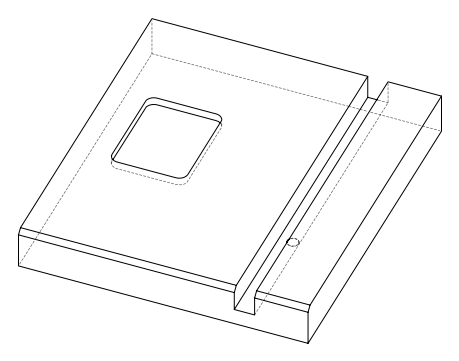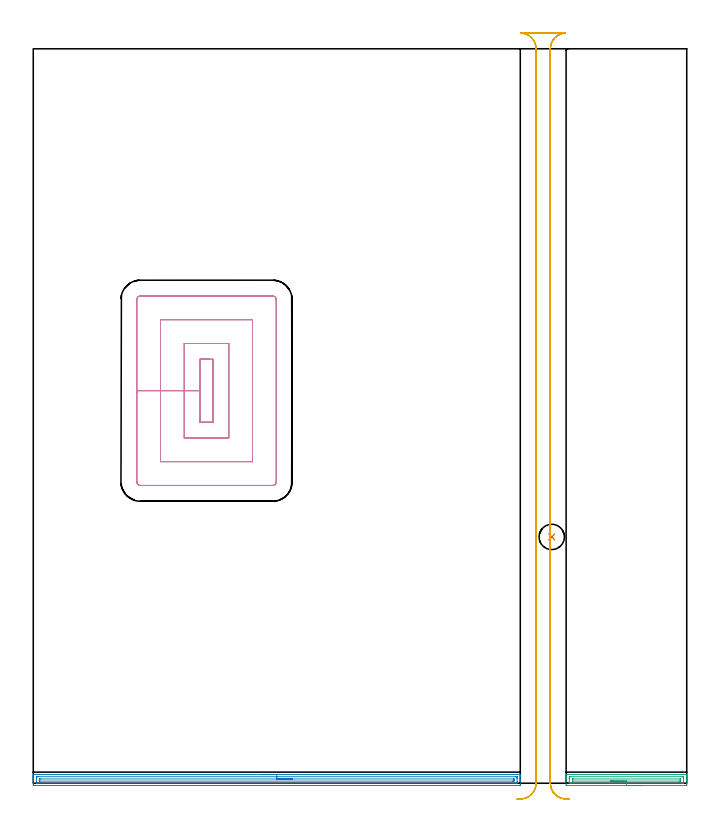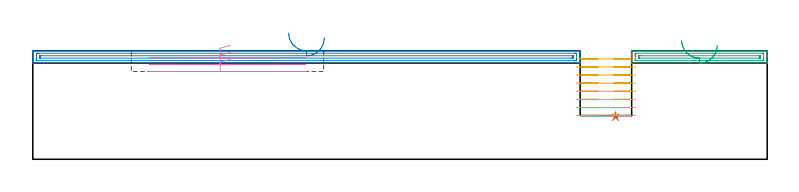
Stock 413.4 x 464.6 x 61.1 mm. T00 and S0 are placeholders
(PLAN: 5 operations, 2 tool changes, 32.6 min)
(1 INDEXABLE_INSERT_DRILL_BLIND_HOLE_FROM_SOLID | STEP1POCKET | NXT0302_003 | 0.02 min | 7483 mm3)
(2 AREA_MILL | FG_CHAMFER_SURFACE | UGT0205_001 | 7.58 min | 7650 mm3)
(3 AREA_MILL_1 | FG_CHAMFER_SURFACE_1 | UGT0205_001 | 2.02 min | 1981 mm3)
(4 MILL_RECTANGULAR_POCKET | POCKET_RECTANGULAR_STRAIGHT | UGT0201_094 | Follow Part, ap 5, ae 75% | 6.46 min | 175532 mm3)
(5 MILL_RECTANGULAR_SLOT | SLOT_RECTANGULAR | UGT0201_094 | Follow Part, ap 5, ae 75% | 16.5 min | 484270 mm3)
(TOOL NXT0302_003 | Index. Insert Drill 16mm [880-D1600L20-05] | D16 PA176 FL80 Z2)
(TOOL UGT0205_001 | Chamfer Mill 20 x 3 x 45 deg. | D20 FL50 Z2)
(TOOL UGT0201_094 | End mill 20 mm | D20 FL38 Z4)
(OP 1 INDEXABLE_INSERT_DRILL_BLIND_HOLE_FROM_SOLID)
G17 G21 G94 G90
T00 M6
G54
G17 G0 G90 X328. Y155.8 S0 M3
G43 Z71.1 H1
G94 G81 G98 Z23.6 F250. R26.6
G80
M5
M2
(OP 2 AREA_MILL)
G17 G21 G94 G90
T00 M6
G54
G17 G0 G90 X144.05 Y5.5 S1061 M3
G43 Z71.1 H0
G94 G1 X144.088 Z70.228 F250.
X144.202 Z69.363
X144.391 Z68.512
X144.653 Z67.68
X144.987 Z66.874
X145.39 Z66.1
X145.858 Z65.364
X146.39 Z64.672
X146.979 Z64.029
X147.622 Z63.439
X148.314 Z62.908
X149.05 Z62.44
X149.824 Z62.037
X150.63 Z61.703
X151.462 Z61.441
X152.314 Z61.252
X153.178 Z61.138
X154.05 Z61.1
X307.945
X308.09 Y5.494 Z61.093
X308.1 Y5.206 Z60.806
Y4.81 Z60.409
Y4.198 Z59.793
Y2.134 Z57.731
Y1.56 Z57.155
Y0.968 Z56.563
Y-0.791 Z54.806
X308.097 Y-1.078 Z54.519
X308.09 Y-1.491 Z54.105
X307.923 Y-1.496 Z54.102
X307.499 Y-1.5 Z54.1
X0.601
X0.177 Y-1.496 Z54.102
X0.01 Y-1.491 Z54.105
X0. Y-1.078 Z54.519
Y1.56 Z57.155
Y3.013 Z58.61
Y4.198 Z59.793
Y4.81 Z60.409
Y5.078 Z60.677
Y5.207 Z60.806
X0.01 Y5.494 Z61.093
X0.155 Y5.5 Z61.1
X154.05
Y4.086 Z59.686
X304.937
X305.715 Y4.085 Z59.685
X305.831 Y4.084 Z59.684
X306.063 Y4.079 Z59.679
X306.09 Y4.003 Z59.603
X306.096 Y3.822 Z59.422
X306.099 Y3.319 Z58.919
X306.1 Y2.939 Z58.539
Y1.181 Z56.781
X306.099 Y0.681 Z56.281
X306.097 Y0.304 Z55.904
X306.09 Y-0.072 Z55.528
X305.715 Y-0.082 Z55.518
X305.599 Y-0.084 Z55.516
X304.822 Y-0.086 Z55.514
X304.708
X3.163
X2.385 Y-0.085 Z55.515
X2.269 Y-0.084 Z55.516
X2.037 Y-0.079 Z55.521
X2.01 Y-0.003 Z55.597
X2.004 Y0.178 Z55.778
X2.001 Y0.681 Z56.281
X2. Y1.061 Z56.661
Y2.82 Z58.42
X2.001 Y3.319 Z58.919
X2.003 Y3.696 Z59.296
X2.01 Y4.072 Z59.672
X2.385 Y4.082 Z59.682
X2.502 Y4.084 Z59.684
X3.278 Y4.086 Z59.686
X3.392
X154.05
Y2.672 Z58.272
X303.93 Y2.671 Z58.271
X304.009 Y2.67 Z58.27
X304.07 Y2.667 Z58.267
X304.084 Y2.665 Z58.265
X304.09 Y2.653 Z58.253
X304.094 Y2.607 Z58.207
X304.098 Y2.44 Z58.04
X304.1 Y2.273 Z57.873
X304.098 Y1.56 Z57.16
X304.096 Y1.397 Z56.997
X304.091 Y1.343 Z56.943
X304.046 Y1.336 Z56.936
X303.93 Y1.334 Z56.934
X303.273 Y1.329 Z56.929
X4.17
X4.091 Y1.33 Z56.93
X4.03 Y1.333 Z56.933
X4.016 Y1.335 Z56.935
X4.01 Y1.347 Z56.947
X4.006 Y1.393 Z56.993
X4.002 Y1.56 Z57.16
X4. Y1.727 Z57.327
X4.002 Y2.44 Z58.04
X4.004 Y2.603 Z58.203
X4.009 Y2.657 Z58.257
X4.054 Y2.665 Z58.265
X4.17 Y2.666 Z58.266
X4.827 Y2.671 Z58.271
X154.05 Y2.672 Z58.272
X154.922 Z58.31
X155.786 Z58.423
X156.638 Z58.612
X157.47 Z58.875
X158.276 Z59.208
X159.05 Y2.671 Z59.611
X159.786 Z60.08
X160.478 Z60.611
X161.121 Z61.2
X161.71 Z61.844
X162.242 Z62.536
X162.71 Z63.271
X163.113 Z64.045
X163.447 Z64.851
X163.709 Z65.683
X163.898 Z66.535
X164.012 Z67.4
X164.05 Z68.271
G0 Z71.1
M5
M2
(OP 3 AREA_MILL_1)
G17 G21 G94 G90
T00 M6
G54
G17 G0 G90 X385.25 Y-1.5 S1061 M3
G43 Z71.1 H0
Z64.1
G94 G1 X385.212 Z63.229 F250.
X385.098 Z62.364
X384.909 Z61.512
X384.647 Z60.68
X384.313 Z59.874
X383.91 Z59.1
X383.442 Z58.364
X382.91 Z57.672
X382.321 Z57.029
X381.678 Z56.44
X380.986 Z55.909
X380.25 Z55.44
X379.476 Z55.037
X378.67 Z54.703
X377.838 Z54.441
X376.986 Z54.252
X376.122 Z54.138
X375.25 Z54.1
X337.721
X337.296 Y-1.496 Z54.102
X337.11 Y-1.492 Z54.105
X337.1 Y-1.078 Z54.519
Y2.44 Z58.034
Y2.977 Z58.573
Y3.319 Z58.915
Y3.856 Z59.452
Y4.198 Z59.793
Y5.172 Z60.771
X337.11 Y5.498 Z61.089
X337.274 Y5.5 Z61.1
X413.226
X413.39 Y5.498 Z61.089
X413.4 Y5.171 Z60.77
Y4.884 Z60.483
Y4.198 Z59.793
Y2.976 Z58.573
Y2.44 Z58.034
Y1.829 Z57.424
Y-0.809 Z54.787
X413.397 Y-1.078 Z54.519
X413.39 Y-1.492 Z54.105
X413.204 Y-1.496 Z54.102
X412.779 Y-1.5 Z54.1
X375.25
Y-0.086 Z55.514
X339.393 Y-0.085 Z55.515
X339.143 Y-0.08 Z55.52
X339.118 Y-0.079 Z55.521
X339.11 Y-0.066 Z55.534
X339.104 Y-0.033 Z55.567
X339.102 Y-0.001 Z55.599
X339.1 Y0.203 Z55.803
Y0.681 Z56.281
Y2.44 Z58.04
Y2.841 Z58.441
X339.103 Y3.319 Z58.919
X339.109 Y3.712 Z59.312
X339.128 Y4.079 Z59.679
X339.508 Y4.084 Z59.684
X339.623 Y4.085 Z59.685
X410.992
X411.107
X411.357 Y4.08 Z59.68
X411.382 Y4.079 Z59.679
X411.39 Y4.066 Z59.666
X411.396 Y4.033 Z59.633
X411.398 Y4.001 Z59.601
X411.4 Y3.797 Z59.397
Y3.319 Z58.919
Y1.56 Z57.16
Y1.159 Z56.759
X411.397 Y0.681 Z56.281
X411.391 Y0.288 Z55.888
X411.372 Y-0.079 Z55.521
X410.992 Y-0.084 Z55.516
X410.877 Y-0.085 Z55.515
X375.25 Y-0.086 Z55.514
Y1.328 Z56.928
X341.295 Y1.329 Z56.929
X341.217 Y1.33 Z56.93
X341.154 Y1.333 Z56.933
X341.12 Y1.335 Z56.935
X341.11 Y1.369 Z56.969
X341.105 Y1.56 Z57.16
X341.101 Y1.751 Z57.351
Y2.44 Z58.04
X341.102 Y2.63 Z58.23
X341.107 Y2.658 Z58.258
X341.112 Y2.665 Z58.265
X341.12 Y2.667 Z58.267
X341.177 Y2.67 Z58.27
X341.295 Y2.671 Z58.271
X341.953 Y2.672 Z58.272
X409.205 Y2.671 Z58.271
X409.283 Y2.67 Z58.27
X409.346 Y2.667 Z58.267
X409.38 Y2.665 Z58.265
X409.39 Y2.631 Z58.231
X409.395 Y2.44 Z58.04
X409.399 Y2.249 Z57.849
Y1.56 Z57.16
X409.398 Y1.37 Z56.97
X409.393 Y1.342 Z56.942
X409.388 Y1.335 Z56.935
X409.38 Y1.333 Z56.933
X409.323 Y1.33 Z56.93
X409.205 Y1.329 Z56.929
X408.547
X375.25 Y1.328 Z56.928
X374.378 Z56.967
X373.514 Z57.08
X372.662 Z57.269
X371.83 Z57.532
X371.024 Z57.865
X370.25 Z58.268
X369.514 Z58.737
X368.822 Z59.268
X368.179 Z59.857
X367.59 Z60.501
X367.058 Z61.193
X366.59 Z61.928
X366.187 Z62.702
X365.853 Z63.508
X365.591 Z64.34
X365.402 Z65.192
X365.288 Z66.057
X365.25 Z66.928
G0 Z71.1
M5
M2
(OP 4 MILL_RECTANGULAR_POCKET)
G17 G21 G94 G90
T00 M6
G54
G17 G0 G90 X111.351 Y268.2 S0 M3
G43 Z71.1 H0
Z64.1
G94 G1 X105.5 Z62.532 F250.
Y248.3 Z57.2
Y228.4 F500.
X113.7
Y268.2
X105.5
Y248.3
X95.5
Y218.4
X123.7
Y278.2
X95.5
Y248.3
X80.5
Y203.4
X138.7
Y293.2
X80.5
Y248.3
X65.5
Y190.6
G3 X67.7 Y188.4 R2.2
G1 X151.5
G3 X153.7 Y190.6 R2.2
G1 Y306.
G3 X151.5 Y308.2 R2.2
G1 X67.7
G3 X65.5 Y306. R2.2
G1 Y248.3
Y247.3
G0 X111.351 Y268.2 Z60.2
G1 X105.5 Z58.632 F250.
Y248.3 Z53.3
Y228.4 F500.
X113.7
Y268.2
X105.5
Y248.3
X95.5
Y218.4
X123.7
Y278.2
X95.5
Y248.3
X80.5
Y203.4
X138.7
Y293.2
X80.5
Y248.3
X65.5
Y190.6
G3 X67.7 Y188.4 R2.2
G1 X151.5
G3 X153.7 Y190.6 R2.2
G1 Y306.
G3 X151.5 Y308.2 R2.2
G1 X67.7
G3 X65.5 Y306. R2.2
G1 Y248.3
Y247.3
G0 X111.351 Y268.2 Z56.3
G1 X105.5 Z54.732 F250.
Y248.3 Z49.4
Y228.4 F500.
X113.7
Y268.2
X105.5
Y248.3
X95.5
Y218.4
X123.7
Y278.2
X95.5
Y248.3
X80.5
Y203.4
X138.7
Y293.2
X80.5
Y248.3
X65.5
Y190.6
G3 X67.7 Y188.4 R2.2
G1 X151.5
G3 X153.7 Y190.6 R2.2
G1 Y306.
G3 X151.5 Y308.2 R2.2
G1 X67.7
G3 X65.5 Y306. R2.2
G1 Y248.3
Y247.3
G0 Z71.1
M5
M2
(OP 5 MILL_RECTANGULAR_SLOT)
G17 G21 G94 G90
T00 M6
G54
G17 G0 G90 X338.139 Y-10.389 S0 M3
G43 Z71.1 H0
Z56.537
G94 G1 X335.194 Y-9.817 F250.
G2 X327.1 Y0. R10. F500.
G1 Y464.6
G2 X336.653 Y474.59 R10.
G1 Y474.6
X308.547
Y474.59
G2 X318.1 Y464.6 R10.
G1 Y0.
G2 X310.054 Y-9.807 R10.
G1 X307.112 Y-10.393 F250.
G0 X339.317 Y-10.202 Z51.975
G1 X336.326 Y-9.97
G2 X327.1 Y0. R10. F500.
G1 Y464.6
G2 X336.653 Y474.59 R10.
G1 Y474.6
X308.547
Y474.59
G2 X318.1 Y464.6 R10.
G1 Y0.
G2 X308.874 Y-9.97 R10.
G1 X305.883 Y-10.202 F250.
G0 X339.317 Z47.412
G1 X336.326 Y-9.97
G2 X327.1 Y0. R10. F500.
G1 Y464.6
G2 X336.653 Y474.59 R10.
G1 Y474.6
X308.547
Y474.59
G2 X318.1 Y464.6 R10.
G1 Y0.
G2 X308.874 Y-9.97 R10.
G1 X305.883 Y-10.202 F250.
G0 X339.317 Z42.85
G1 X336.326 Y-9.97
G2 X327.1 Y0. R10. F500.
G1 Y464.6
G2 X336.653 Y474.59 R10.
G1 Y474.6
X308.547
Y474.59
G2 X318.1 Y464.6 R10.
G1 Y0.
G2 X308.874 Y-9.97 R10.
G1 X305.883 Y-10.202 F250.
G0 X339.317 Z38.287
G1 X336.326 Y-9.97
G2 X327.1 Y0. R10. F500.
G1 Y464.6
G2 X336.653 Y474.59 R10.
G1 Y474.6
X308.547
Y474.59
G2 X318.1 Y464.6 R10.
G1 Y0.
G2 X308.874 Y-9.97 R10.
G1 X305.883 Y-10.202 F250.
G0 X339.317 Z33.725
G1 X336.326 Y-9.97
G2 X327.1 Y0. R10. F500.
G1 Y464.6
G2 X336.653 Y474.59 R10.
G1 Y474.6
X308.547
Y474.59
G2 X318.1 Y464.6 R10.
G1 Y0.
G2 X308.874 Y-9.97 R10.
G1 X305.883 Y-10.202 F250.
G0 X339.317 Z29.162
G1 X336.326 Y-9.97
G2 X327.1 Y0. R10. F500.
G1 Y464.6
G2 X336.653 Y474.59 R10.
G1 Y474.6
X308.547
Y474.59
G2 X318.1 Y464.6 R10.
G1 Y0.
G2 X308.874 Y-9.97 R10.
G1 X305.883 Y-10.202 F250.
G0 X339.317 Z24.6
G1 X336.326 Y-9.97
G2 X327.1 Y0. R10. F500.
G1 Y464.6
G2 X336.653 Y474.59 R10.
G1 Y474.6
X308.547
Y474.59
G2 X318.1 Y464.6 R10.
G1 Y0.
G2 X308.874 Y-9.97 R10.
G1 X305.883 Y-10.202 F250.
G0 Z71.1
M5
M2
